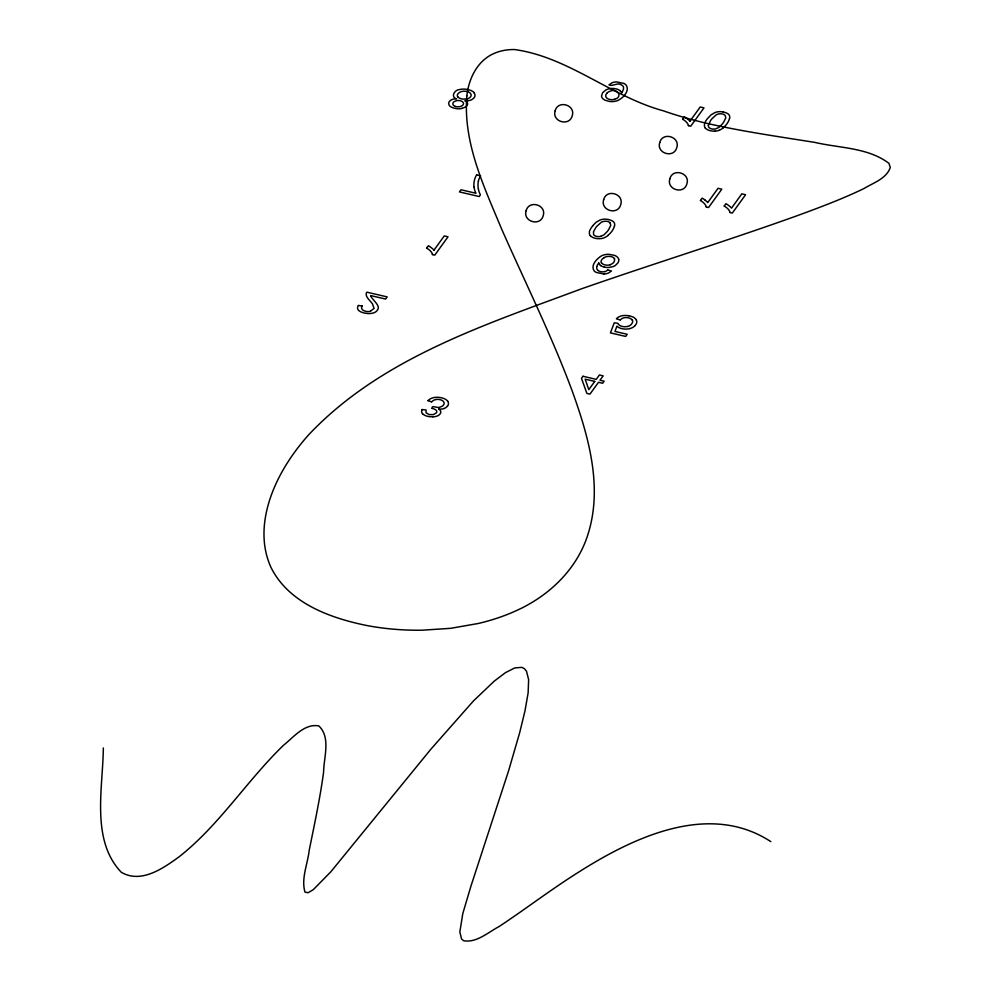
<?xml version="1.0" encoding="UTF-8"?>
<svg xmlns="http://www.w3.org/2000/svg" width="991" height="991" viewBox="0 0 991 991"><rect width="100%" height="100%" fill="white"/><g stroke="black" fill="none" stroke-linecap="round" stroke-linejoin="round"><path stroke-width="1.49" d="M103.324 747.97C103.002 787.82 90.639 840.269 121.286 872.266C141.081 883.935 163.193 868.351 179.123 856.781C219.407 825.069 246.821 780.735 283.451 745.331C293.534 737.279 304.46 723.281 318.805 725.908C331.031 737.341 323.784 757.421 323.599 772.1C320.068 798.362 314.457 824.289 309.217 850.241C307.718 863.929 300.967 878.522 304.98 892.123L308.077 892.742L313.23 889.707L330.821 871.807L430.788 749.295L473.475 700.922L494.199 681.176L505.559 672.579L514.825 667.909L521.836 667.364L524.462 668.714L526.481 671.18L528.624 679.578L528.141 692.783L525.007 710.782L519.668 732.733L508.643 770.639L470.923 886.189L462.797 913.578L459.836 932.011L461.571 938.985L463.751 940.793C476.882 942.899 488.142 932.258 499.055 926.573C525.763 908.896 551.207 889.361 578.348 872.328C633.509 837.259 709.06 801.261 770.849 841.644M596.78 266.715L596.743 266.951A10.703 6.293 -1.8 0 0 596.693 267.62A9.476 5.574 -1.8 0 0 597.907 270.444M426.824 247.911L428.385 245.743A27.859 16.376 -1.8 0 1 431.469 247.837A21.653 12.722 -1.8 0 1 433.984 250.19M433.947 250.203L444.278 235.908L448.031 236.787L434.776 255.133L432.349 254.563M682.774 118.982L684.347 116.814A27.859 16.376 -1.8 0 1 687.432 118.908A21.653 12.722 -1.8 0 1 689.934 121.261M689.897 121.274L700.228 106.978L703.994 107.858L690.727 126.191L688.311 125.634M700.587 200.306L702.161 198.138A27.859 16.376 -1.8 0 1 705.245 200.232M724.359 205.855L725.932 203.688A27.859 16.376 -1.8 0 1 729.017 205.769A21.653 12.722 -1.8 0 1 731.531 208.135L741.825 193.852L745.579 194.719L732.324 213.065L729.896 212.508M621.877 92.609L621.592 92.968A9.13 5.364 -1.8 0 0 620.329 90.986M592.519 225.973L596.012 222.343L599.865 220.089A9.724 5.711 -1.8 0 1 601.426 219.593A8.82 5.19 -1.8 0 1 606.046 219.184L608.214 219.494M614.556 99.224C623.488 97.155 617.195 87.741 610.369 91.122A7.47 4.385 -1.8 0 0 606.752 93.34M600.633 236.366L603.853 234.929L607.334 231.436A64.254 37.769 -1.8 0 0 608.536 229.801L610.741 225.403L610.084 222.901M370.423 311.186L374.065 308.461L372.505 303.927A81.175 47.717 -1.8 0 0 369.891 300.769A45.499 26.745 -1.8 0 1 366.918 296.866A15.373 9.03 -1.8 0 1 366.236 293.844A7.296 4.286 -1.8 0 1 366.955 292.184L387.184 296.904L385.623 299.059L370.622 295.566A13.193 7.755 -1.8 0 0 371.34 297.139L371.402 297.25A30.944 18.185 -1.8 0 0 372.096 298.18L375.7 302.503A46.416 27.29 -1.8 0 1 377.484 305.017C380.259 308.895 375.812 313.045 371.91 313.28A9.427 5.55 -1.8 0 1 367.537 313.515L364.886 313.131A17.107 10.059 -1.8 0 1 363.301 312.747L362.334 312.45A10.244 6.02 -1.8 0 1 358.321 310.059A8.944 5.252 -1.8 0 1 357.54 307.619L358.222 305.414L362.26 306.083M603.816 273.999L596.334 272.463A9.712 5.711 -1.8 0 1 594.179 270.927C590.314 265.427 596.743 258.787 601.302 255.975A10.183 5.983 -1.8 0 1 604.584 254.774L605.699 254.538A10.034 5.896 -1.8 0 1 609.118 254.328L614.507 255.381A9.576 5.636 -1.8 0 1 618.421 258.527L618.669 259.357M421.993 409.531L426.043 410.014L426.031 412.764L429.19 414.585L433.389 414.622L436.263 412.9A7.024 4.125 -1.8 0 0 436.511 412.516L436.597 412.33A4.596 2.7 -1.8 0 0 436.04 410.138A8.572 5.042 -1.8 0 0 432.225 408.403M723.269 111.995L721.101 111.698A8.82 5.19 -1.8 0 0 716.481 112.094A9.724 5.711 -1.8 0 0 714.92 112.602L711.055 114.857L707.574 118.474A36.184 21.269 -1.8 0 0 704.44 123.986M432.002 408.342C431.506 404.427 437.254 408.775 440.115 407.078A6.776 3.976 -1.8 0 0 443.634 401.813A6.528 3.84 -1.8 0 0 435.681 399.559M604.361 267.087L606.244 267.409A8.882 5.228 -1.8 0 0 609.081 267.434L612.872 266.641A9.86 5.797 -1.8 0 0 615.3 265.501L617.963 262.85A12.809 7.532 -1.8 0 0 618.681 259.357M706.125 206.958L708.553 207.515L721.807 189.182L718.054 188.302L707.723 202.598A21.653 12.722 -1.8 0 0 705.233 200.232M476.745 174.887L480.598 175.791A43.257 25.432 -1.8 0 0 478.38 181.142M607.842 269.973L611.447 271.014L608.486 273.021A8.374 4.93 -1.8 0 1 603.853 273.999M620.168 319.92L616.365 318.805A10.282 6.045 -1.8 0 1 622.014 315.745A10.579 6.219 -1.8 0 1 628.827 315.807M427.976 400.661L431.506 401.838M620.428 91.073L619.759 90.503A9.13 5.364 -1.8 0 0 616.588 88.992L614.123 88.533A9.006 5.289 -1.8 0 0 611.274 88.496L610.32 88.608A10.443 6.132 -1.8 0 0 608.412 89.004A9.774 5.748 -1.8 0 0 605.811 90.008L602.639 92.72L601.512 96.028A10.059 5.909 -1.8 0 0 602.144 97.836L603.073 98.914A9.613 5.649 -1.8 0 0 605.08 100.227L609.316 101.416A10.517 6.181 -1.8 0 0 613.169 101.528L613.949 101.454A10.257 6.033 -1.8 0 0 616.972 100.797C622.633 98.741 630.425 90.875 625.94 84.83A10.108 5.946 -1.8 0 0 623.797 83.38L616.526 81.906A8.25 4.856 -1.8 0 0 614.11 82.191A8.188 4.819 -1.8 0 0 611.918 82.885L608.957 84.904C612.983 86.923 617.851 81.646 622.15 85.325A7.197 4.237 -1.8 0 1 623.512 87.183A17.652 10.381 -1.8 0 1 621.741 92.473M636.309 320.093L635.925 319.387A10.158 5.971 -1.8 0 0 632.704 316.897L630.499 316.154A15.237 8.956 -1.8 0 0 628.851 315.782M598.688 262.925L599.419 264.362A8.783 5.166 -1.8 0 0 600.682 265.538M724.099 206.017A20.588 12.103 -1.8 0 1 730.132 212.47M700.327 200.479A20.588 12.103 -1.8 0 1 706.36 206.921M723.232 112.045A9.712 5.711 -1.8 0 1 728.905 114.634A12.412 7.296 -1.8 0 1 729.562 118.586M729.463 118.573A34.648 20.365 -1.8 0 1 723.058 127.827M723.219 127.901A16.884 9.922 -1.8 0 1 719.169 130.317M719.132 130.279A9.006 5.289 -1.8 0 1 715.081 131.196M715.068 131.072A9.823 5.773 -1.8 0 1 705.443 128.186M705.307 128.223A12.301 7.234 -1.8 0 1 704.527 124.581M682.514 119.155A20.588 12.103 -1.8 0 1 688.534 125.597M614.668 99.36A6.404 3.766 -1.8 0 1 605.935 96.957A8.733 5.141 -1.8 0 1 606.802 93.365M457.656 96.833A7.185 4.224 -1.8 0 1 460.084 92.138A6.095 3.58 -1.8 0 1 463.317 91.234A6.974 4.1 -1.8 0 1 470.936 94.12A6.974 4.1 -1.8 0 1 466.823 99.038M466.674 98.815A6.887 4.051 -1.8 0 1 457.817 96.796M474.392 92.931A10.455 6.144 -1.8 0 0 470.267 90.255L469.288 89.933A15.831 9.303 -1.8 0 0 467.071 89.413L465.423 89.178A10.244 6.02 -1.8 0 0 459.737 89.524C454.758 89.524 450.137 96.957 456.554 98.877C452.998 98.27 446.631 101.119 449.245 105.442A9.563 5.624 -1.8 0 0 453.717 108.007A14.27 8.386 -1.8 0 0 455.649 108.49L456.133 108.576A9.415 5.537 -1.8 0 0 462.128 108.428M474.144 93.005A9.588 5.636 -1.8 0 1 470.737 100.141A9.167 5.389 -1.8 0 1 465.138 100.834M465.089 100.909A7.903 4.645 -1.8 0 1 467.554 103.089A7.73 4.546 -1.8 0 1 462.029 108.217M478.418 188.971A47.295 27.798 -1.8 0 0 480.4 194.818L479.235 196.54L459.428 191.92L460.988 189.764L475.977 193.257A47.048 27.649 -1.8 0 1 474.082 187.212M474.032 187.212A50.194 29.507 -1.8 0 1 474.392 180.424A42.638 25.06 -1.8 0 1 476.646 174.874M478.368 188.971A55.149 32.418 -1.8 0 1 478.405 181.142M601.264 262.875A8.609 5.066 -1.8 0 1 604.361 257.635M604.237 257.549A6.974 4.1 -1.8 0 1 607.694 256.434A6.256 3.679 -1.8 0 1 614.73 258.899M614.284 258.973A8.498 4.992 -1.8 0 1 610.01 264.746M610.109 264.857A6.454 3.791 -1.8 0 1 601.525 262.826M604.213 267.05A9.86 5.797 -1.8 0 1 600.521 265.477M596.706 266.715A26.41 15.522 -1.8 0 1 598.762 262.949M605.03 271.559A5.711 3.357 -1.8 0 1 597.994 270.419M607.731 269.936A8.126 4.769 -1.8 0 1 605.092 271.608M636.42 320.068A12.697 7.457 -1.8 0 1 635.095 325.556M635.12 325.556A10.542 6.194 -1.8 0 1 629.83 328.591M629.83 328.591A10.418 6.132 -1.8 0 1 621.456 328.566A11.087 6.516 -1.8 0 1 616.922 326.126L614.99 331.44L627.204 334.289L625.643 336.432L610.431 332.877L614.247 322.806L617.975 323.351A6.937 4.075 -1.8 0 0 619.363 325.159A7.197 4.237 -1.8 0 0 627.774 326.398M627.86 326.497A7.928 4.658 -1.8 0 0 631.701 323.797A8.993 5.277 -1.8 0 0 632.431 320.105M632.159 320.155A6.59 3.877 -1.8 0 0 624.033 317.727A8.213 4.819 -1.8 0 0 620.267 319.944M427.988 400.661A10.443 6.132 -1.8 0 1 433.649 397.602A10.79 6.342 -1.8 0 1 441.391 397.812A14.803 8.696 -1.8 0 1 442.494 398.06A11.347 6.664 -1.8 0 1 447.907 401.429M447.845 401.442A10.22 6.008 -1.8 0 1 447.647 405.914M447.536 405.889A9.043 5.314 -1.8 0 1 444.03 408.552M443.993 408.527A7.94 4.67 -1.8 0 1 438.629 409.048M438.778 408.986A7.841 4.608 -1.8 0 1 437.44 415.935A8.473 4.98 -1.8 0 1 432.856 416.827M432.844 416.74A10.628 6.243 -1.8 0 1 422.575 413.755M422.476 413.78A10.839 6.367 -1.8 0 1 422.079 409.543M431.655 401.875A9.873 5.797 -1.8 0 1 435.606 399.497M370.498 311.323A6.751 3.976 -1.8 0 1 363.301 310.369A6.751 3.976 -1.8 0 1 362.198 306.058M426.551 248.084A20.588 12.103 -1.8 0 1 432.584 254.538M610.146 222.876A5.376 3.159 -1.8 0 0 603.395 221.489L602.355 221.786A5.698 3.345 -1.8 0 0 601.277 222.244L596.718 226.431A63.189 37.138 -1.8 0 0 595.517 228.054L593.51 231.807L593.572 234.52A5.413 3.184 -1.8 0 0 596.57 236.403A5.451 3.208 -1.8 0 0 600.633 236.366M589.397 231.485A36.184 21.269 -1.8 0 1 592.63 226.01M608.177 219.544A9.712 5.711 -1.8 0 1 613.85 222.133A12.412 7.296 -1.8 0 1 614.507 226.084M614.408 226.072A34.648 20.365 -1.8 0 1 608.003 235.325M608.164 235.4A16.884 9.922 -1.8 0 1 604.114 237.815A9.006 5.289 -1.8 0 1 600.038 238.682A9.823 5.773 -1.8 0 1 590.388 235.685M590.252 235.722A12.301 7.234 -1.8 0 1 589.472 232.08M708.33 125.423L708.627 127.034A5.451 3.208 -1.8 0 0 715.688 128.88L718.909 127.43L722.389 123.937A64.254 37.769 -1.8 0 0 723.579 122.314L725.796 117.904L725.139 115.402A5.376 3.159 -1.8 0 0 718.45 113.99L717.397 114.299A5.698 3.345 -1.8 0 0 716.332 114.745L711.773 118.932A63.189 37.138 -1.8 0 0 710.572 120.555L708.33 125.423M466.86 95.916C462.921 142.58 483.955 186.481 501.384 228.463C525.143 282.423 551.516 335.292 572.055 390.615C589.05 437.502 604.064 490.322 586.3 539.253C574.52 571.572 547.713 596.421 516.807 610.419A149.046 87.604 -1.8 0 1 478.393 623.463L450.694 628.319L422.216 630.202A169.387 99.558 -1.8 0 1 366.286 625.42C329.817 617.913 289 603.16 271.15 567.769C255.814 534.545 267.211 496.02 285.235 466.303A401.021 235.709 -1.8 0 1 308.535 434.938C380.928 358.11 485.181 324.751 581.457 288.827C652.834 263.903 725.078 241.544 796.256 216.038C819.136 207.664 842.016 199.141 863.979 188.538C873.282 182.79 886.462 178.776 890.277 167.454L888.964 163.366C868.153 147.486 839.501 148.167 814.875 142.407C779.991 136.832 744.972 131.853 710.473 124.16A320.44 188.352 -1.8 0 1 663.239 110.781C611.212 96.585 568.4 56.958 514.589 49.55A31.266 18.371 -1.8 0 0 494.484 53.266C477.563 60.315 468.681 78.487 466.86 95.916M526.147 210.699C522.53 221.563 540.355 226.877 543.192 215.741C546.809 204.877 528.983 199.575 526.147 210.699M555.183 110.757C551.566 121.62 569.379 126.935 572.228 115.798C575.833 104.935 558.02 99.633 555.183 110.757M603.68 199.625C600.075 210.476 617.889 215.79 620.725 204.666C624.342 193.802 606.529 188.488 603.68 199.625M659.746 142.555C656.129 153.419 673.942 158.733 676.779 147.609C680.396 136.746 662.583 131.431 659.746 142.555M669.854 178.789C666.237 189.653 684.05 194.967 686.887 183.831C690.504 172.967 672.691 167.665 669.854 178.789M582.968 376.27L581.482 378.327L586.883 393.415L589.955 394.133L598.514 382.291L602.639 383.257L604.126 381.201L600.001 380.234L603.16 375.862L599.406 374.982L596.235 379.367L582.968 376.27M594.749 381.411L588.803 389.649L585.173 379.181L594.749 381.411M455.501 106.495A5.413 3.184 -1.8 0 0 463.565 103.522A5.413 3.184 -1.8 0 0 455.402 100.995A5.413 3.184 -1.8 0 0 455.501 106.495"/></g></svg>
